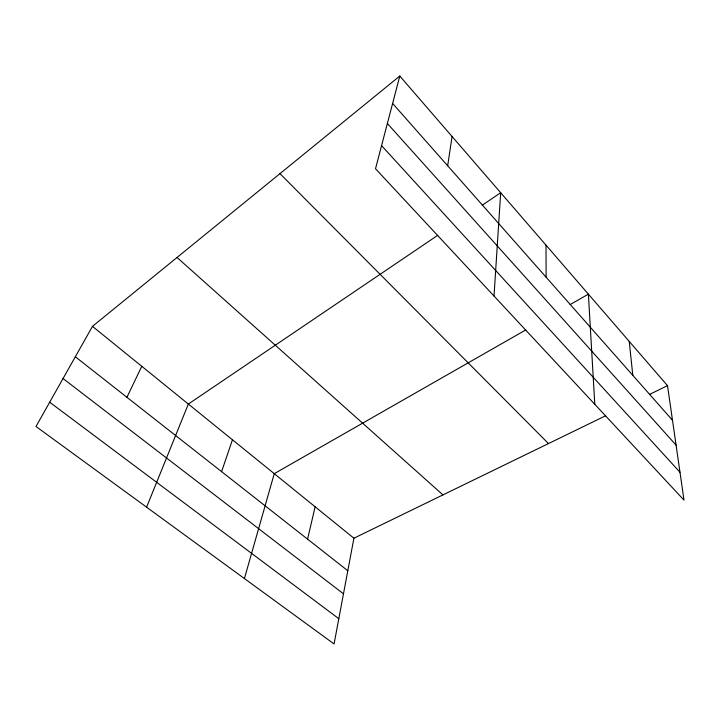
<?xml version="1.0" encoding="UTF-8"?>
<svg xmlns="http://www.w3.org/2000/svg" width="720" height="720" viewBox="0 0 720 720"><rect width="100%" height="100%" fill="white"/><g stroke="black" fill="none" stroke-linecap="round" stroke-linejoin="round"><path stroke-width="1.08" d="M494.01 296.037L500.688 192.726L482.175 205.245M447.669 165.771L452.07 136.494M605.7 415.737L353.907 538.218L334.071 643.959L36 426.492L92.484 326.358L399.789 76.041L667.512 385.668L684 500.121L375.516 168.741L399.789 76.041M307.575 539.145L315.126 506.781M244.422 578.556L274.257 473.67L525.825 329.913M221.598 471.627L232.452 439.785M146.592 507.177L188.352 404.046L437.769 235.296M126.936 397.287L141.768 366.3M570.096 304.605L588.384 294.156L594.792 404.298M649.566 394.398L667.512 385.668M49.689 402.219L338.814 618.687M63.045 378.549L343.476 593.82M75.33 356.769L347.814 570.744M92.484 326.358L353.907 538.218M177.048 257.481L442.944 494.901M279.972 173.637L548.469 443.574M381.573 145.62L679.977 472.23M387.369 123.48L676.071 445.122M392.616 103.446L672.489 420.255M629.235 341.406L632.799 375.318M546.012 245.151L546.12 277.209"/></g></svg>
